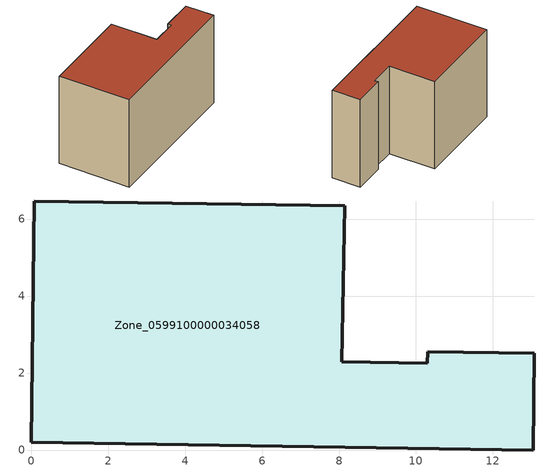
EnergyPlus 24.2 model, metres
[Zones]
Zone_0599100000034058
 floor ground (C_G): 0,0.2 0.09,6.47 8.15,6.35 8.08,2.29 10.3,2.26 10.31,2.56 13.08,2.52 13.05,0 z0
 wall outside (C_F): 13.05,0 13.08,2.52 10.31,2.56 10.3,2.26 8.08,2.29 8.15,6.35 0.09,6.47 0,0.2 13.05,0 z0:8.29
 roof outside (C_R): 0.09,6.47 0,0.2 13.05,0 13.08,2.52 10.31,2.56 10.3,2.26 8.08,2.29 8.15,6.35 z8.29
[BUILDING]
Pand.0599100000034058: North Axis=0; Terrain=City; Loads Convergence Tolerance Value=0.04; Temperature Convergence Tolerance Value=0.4; Solar Distribution=FullExterior; Maximum Number of Warmup Days=25; Minimum Number of Warmup Days=1
[Site:Location]
Rotterdam.The.Hague.AP_ZH_NLD Design_Conditions: Latitude=51.96; Longitude=4.45; Time Zone=1; Elevation=-4.5
[SITE:GROUNDTEMPERATURE:BUILDINGSURFACE]
18, 18, 18, 18, 18, 18, 18, 18, 18, 18, 18, 18
[MATERIAL] Thermal Absorptance=0.9; Solar Absorptance=0.7; Visible Absorptance=0.7
Name | Roughness | Thickness | Conductivity | Density | Specific Heat
G.TC.1975-1991 | MediumSmooth | 0.15 | 0.288461 | 540 | 1210
F.TC.1975-1991 | Rough | 0.3 | 0.230769 | 1920 | 840
R.TC.1975-1991 | MediumRough | 0.2 | 0.153846 | 1500 | 1000
[CONSTRUCTION]
C_G: G.TC.1975-1991
C_F: F.TC.1975-1991
C_R: R.TC.1975-1991
[ZONE]
Zone_0599100000034058: Type=1; Multiplier=1; Ceiling Height=Autocalculate; Volume=Autocalculate; Floor Area=autocalculate; Part of Total Floor Area=Yes
[ZONEINFILTRATION:DESIGNFLOWRATE]
Infil_Zone_0599100000034058: Zone or ZoneList or Space or SpaceList=Zone_0599100000034058; Schedule=AlwaysOn; Design Flow Rate Calculation Method=Flow/Area; Flow Rate per Floor Area=0.003; Constant Term Coefficient=1; Temperature Term Coefficient=0; Velocity Term Coefficient=0; Velocity Squared Term Coefficient=0
[HVACTEMPLATE:ZONE:IDEALLOADSAIRSYSTEM]
Zone_0599100000034058: Maximum Heating Supply Air Temperature=50; Minimum Cooling Supply Air Temperature=13; Maximum Heating Supply Air Humidity Ratio=0.0156; Minimum Cooling Supply Air Humidity Ratio=0.0077; Heating Limit=NoLimit; Cooling Limit=NoLimit; Dehumidification Control Type=ConstantSensibleHeatRatio; Cooling Sensible Heat Ratio=0.7; Dehumidification Setpoint=60; Humidification Control Type=None; Humidification Setpoint=30; Outdoor Air Method=None; Outdoor Air Flow Rate per Person=0.00944; Outdoor Air Flow Rate per Zone Floor Area=0; Outdoor Air Flow Rate per Zone=0; Demand Controlled Ventilation Type=None; Outdoor Air Economizer Type=NoEconomizer; Heat Recovery Type=None; Sensible Heat Recovery Effectiveness=0.7; Latent Heat Recovery Effectiveness=0.65
[ZONECONTROL:THERMOSTAT]
ThermostatControl_Zone_0599100000034058: Zone or ZoneList=Zone_0599100000034058; Control Type Schedule=DualSetpointControlType; Control 1=Thermostat_Zone_0599100000034058; Temperature Difference Between Cutout And Setpoint=0
[THERMOSTATSETPOINT:DUALSETPOINT]
Thermostat_Zone_0599100000034058: Heating Setpoint Temperature Schedule=HeatingSetpoint_Zone_0599100000034058; Cooling Setpoint Temperature Schedule=CoolingSetpoint_Zone_0599100000034058
[SCHEDULE:COMPACT]
HeatingSetpoint_Zone_0599100000034058: Through: 12/31, For: AllDays, Until: 24:00, 21
CoolingSetpoint_Zone_0599100000034058: Through: 12/31, For: AllDays, Until: 24:00, 24
DualSetpointControlType: Through: 12/31, For: AllDays, Until: 24:00, 4
AlwaysOn: Through: 12/31, For: AllDays, Until: 24:00, 1
